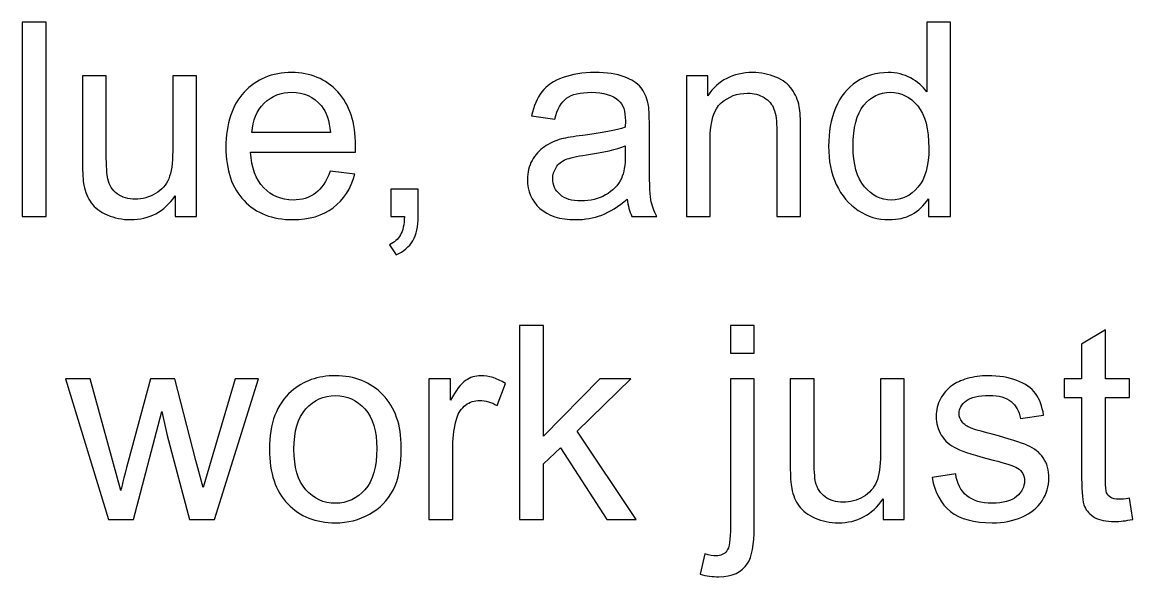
# Model space of a CAD drawing. Header units: centimetres. Extents: x -24.8 to 34.2, y -10 to 25.5.
# Drawn here: x 30.673 to 34.139, y 13.326 to 15.056 of the extents above; entities that cross this region are included whole.
import ezdxf

# ---------------------------------------------------------------- set-up
doc = ezdxf.new("R2010")
doc.units = ezdxf.units.CM
doc.header["$MEASUREMENT"] = 0
doc.layers.add('Layer 1', color=7, linetype='Continuous')

msp = doc.modelspace()

# ---------------------------------------------------------------- linework, layer by layer
at = {"layer": 'Layer 1', "color": 250}
for points, knots in [([(30.67258, 14.44979), (30.67258, 14.44979), (30.67258, 15.05586), (30.67258, 15.05586), (30.67258, 15.05586), (30.67258, 15.05586), (30.74694, 15.05586), (30.74694, 15.05586), (30.74694, 15.05586), (30.74694, 15.05586), (30.74694, 14.44979), (30.74694, 14.44979), (30.74694, 14.44979), (30.74694, 14.44979), (30.67258, 14.44979), (30.67258, 14.44979)], [0, 0, 0, 0, 0.25, 0.25, 0.25, 0.25, 0.5, 0.5, 0.5, 0.5, 0.75, 0.75, 0.75, 0.75, 1, 1, 1, 1]), ([(33.50111, 14.44979), (33.50111, 14.44979), (33.50111, 14.50525), (33.50111, 14.50525), (33.50111, 14.50525), (33.47331, 14.46164), (33.43239, 14.43991), (33.37834, 14.43991), (33.37834, 14.43991), (33.34335, 14.43991), (33.31118, 14.44951), (33.28182, 14.46884), (33.28182, 14.46884), (33.25247, 14.48803), (33.22976, 14.51498), (33.21353, 14.5497), (33.21353, 14.5497), (33.19744, 14.58427), (33.1894, 14.62392), (33.1894, 14.66893), (33.1894, 14.66893), (33.1894, 14.71268), (33.19674, 14.75247), (33.21127, 14.78817), (33.21127, 14.78817), (33.22595, 14.82387), (33.24782, 14.85125), (33.27703, 14.87016), (33.27703, 14.87016), (33.30624, 14.88921), (33.33897, 14.8988), (33.3751, 14.8988), (33.3751, 14.8988), (33.40149, 14.8988), (33.42505, 14.89316), (33.44565, 14.88201), (33.44565, 14.88201), (33.4664, 14.87086), (33.48319, 14.85633), (33.49617, 14.83841), (33.49617, 14.83841), (33.49617, 14.83841), (33.49617, 15.05586), (33.49617, 15.05586), (33.49617, 15.05586), (33.49617, 15.05586), (33.57011, 15.05586), (33.57011, 15.05586), (33.57011, 15.05586), (33.57011, 15.05586), (33.57011, 14.44979), (33.57011, 14.44979), (33.57011, 14.44979), (33.57011, 14.44979), (33.50111, 14.44979), (33.50111, 14.44979)], [0, 0, 0, 0, 0.0714286, 0.0714286, 0.0714286, 0.0714286, 0.1428571, 0.1428571, 0.1428571, 0.1428571, 0.2142857, 0.2142857, 0.2142857, 0.2142857, 0.2857143, 0.2857143, 0.2857143, 0.2857143, 0.3571429, 0.3571429, 0.3571429, 0.3571429, 0.4285714, 0.4285714, 0.4285714, 0.4285714, 0.5, 0.5, 0.5, 0.5, 0.5714286, 0.5714286, 0.5714286, 0.5714286, 0.6428571, 0.6428571, 0.6428571, 0.6428571, 0.7142857, 0.7142857, 0.7142857, 0.7142857, 0.7857143, 0.7857143, 0.7857143, 0.7857143, 0.8571429, 0.8571429, 0.8571429, 0.8571429, 0.9285714, 0.9285714, 0.9285714, 0.9285714, 1, 1, 1, 1]), ([(31.15009, 14.44979), (31.15009, 14.44979), (31.15009, 14.51428), (31.15009, 14.51428), (31.15009, 14.51428), (31.1158, 14.46461), (31.06938, 14.43991), (31.01068, 14.43991), (31.01068, 14.43991), (30.98485, 14.43991), (30.96058, 14.44485), (30.93815, 14.45473), (30.93815, 14.45473), (30.91571, 14.46461), (30.89906, 14.47717), (30.88819, 14.49212), (30.88819, 14.49212), (30.87719, 14.50722), (30.86957, 14.52557), (30.86519, 14.5473), (30.86519, 14.5473), (30.86223, 14.56197), (30.86068, 14.58511), (30.86068, 14.61686), (30.86068, 14.61686), (30.86068, 14.61686), (30.86068, 14.88878), (30.86068, 14.88878), (30.86068, 14.88878), (30.86068, 14.88878), (30.93504, 14.88878), (30.93504, 14.88878), (30.93504, 14.88878), (30.93504, 14.88878), (30.93504, 14.64537), (30.93504, 14.64537), (30.93504, 14.64537), (30.93504, 14.60642), (30.93659, 14.58032), (30.93956, 14.56677), (30.93956, 14.56677), (30.94435, 14.54716), (30.95423, 14.53192), (30.96933, 14.52063), (30.96933, 14.52063), (30.98457, 14.50948), (31.00334, 14.50398), (31.02563, 14.50398), (31.02563, 14.50398), (31.04793, 14.50398), (31.06881, 14.50962), (31.08843, 14.52105), (31.08843, 14.52105), (31.10804, 14.53248), (31.12187, 14.54814), (31.12991, 14.56776), (31.12991, 14.56776), (31.1381, 14.58751), (31.14219, 14.61616), (31.14219, 14.65355), (31.14219, 14.65355), (31.14219, 14.65355), (31.14219, 14.88878), (31.14219, 14.88878), (31.14219, 14.88878), (31.14219, 14.88878), (31.21656, 14.88878), (31.21656, 14.88878), (31.21656, 14.88878), (31.21656, 14.88878), (31.21656, 14.44979), (31.21656, 14.44979), (31.21656, 14.44979), (31.21656, 14.44979), (31.15009, 14.44979), (31.15009, 14.44979)], [0, 0, 0, 0, 0.0526316, 0.0526316, 0.0526316, 0.0526316, 0.1052632, 0.1052632, 0.1052632, 0.1052632, 0.1578947, 0.1578947, 0.1578947, 0.1578947, 0.2105263, 0.2105263, 0.2105263, 0.2105263, 0.2631579, 0.2631579, 0.2631579, 0.2631579, 0.3157895, 0.3157895, 0.3157895, 0.3157895, 0.3684211, 0.3684211, 0.3684211, 0.3684211, 0.4210526, 0.4210526, 0.4210526, 0.4210526, 0.4736842, 0.4736842, 0.4736842, 0.4736842, 0.5263158, 0.5263158, 0.5263158, 0.5263158, 0.5789474, 0.5789474, 0.5789474, 0.5789474, 0.6315789, 0.6315789, 0.6315789, 0.6315789, 0.6842105, 0.6842105, 0.6842105, 0.6842105, 0.7368421, 0.7368421, 0.7368421, 0.7368421, 0.7894737, 0.7894737, 0.7894737, 0.7894737, 0.8421053, 0.8421053, 0.8421053, 0.8421053, 0.8947368, 0.8947368, 0.8947368, 0.8947368, 0.9473684, 0.9473684, 0.9473684, 0.9473684, 1, 1, 1, 1]), ([(31.63367, 14.59118), (31.63367, 14.59118), (31.71058, 14.58173), (31.71058, 14.58173), (31.71058, 14.58173), (31.69844, 14.53671), (31.67601, 14.50186), (31.64327, 14.47702), (31.64327, 14.47702), (31.61039, 14.45233), (31.56848, 14.43991), (31.51754, 14.43991), (31.51754, 14.43991), (31.45333, 14.43991), (31.40239, 14.45967), (31.36486, 14.49918), (31.36486, 14.49918), (31.32718, 14.53869), (31.30841, 14.59415), (31.30841, 14.66555), (31.30841, 14.66555), (31.30841, 14.73949), (31.32746, 14.79678), (31.36542, 14.83756), (31.36542, 14.83756), (31.40352, 14.87834), (31.45277, 14.8988), (31.51345, 14.8988), (31.51345, 14.8988), (31.57215, 14.8988), (31.62013, 14.87876), (31.65724, 14.83883), (31.65724, 14.83883), (31.69449, 14.7989), (31.71312, 14.74259), (31.71312, 14.6702), (31.71312, 14.6702), (31.71312, 14.66569), (31.71298, 14.65906), (31.71269, 14.65031), (31.71269, 14.65031), (31.71269, 14.65031), (31.38532, 14.65031), (31.38532, 14.65031), (31.38532, 14.65031), (31.388, 14.60205), (31.40169, 14.56508), (31.42624, 14.53954), (31.42624, 14.53954), (31.45079, 14.51385), (31.48127, 14.50101), (31.51796, 14.50101), (31.51796, 14.50101), (31.5452, 14.50101), (31.56848, 14.50821), (31.58781, 14.5226), (31.58781, 14.5226), (31.60714, 14.53685), (31.62238, 14.55971), (31.63367, 14.59118)], [0, 0, 0, 0, 0.0666667, 0.0666667, 0.0666667, 0.0666667, 0.1333333, 0.1333333, 0.1333333, 0.1333333, 0.2, 0.2, 0.2, 0.2, 0.2666667, 0.2666667, 0.2666667, 0.2666667, 0.3333333, 0.3333333, 0.3333333, 0.3333333, 0.4, 0.4, 0.4, 0.4, 0.4666667, 0.4666667, 0.4666667, 0.4666667, 0.5333333, 0.5333333, 0.5333333, 0.5333333, 0.6, 0.6, 0.6, 0.6, 0.6666667, 0.6666667, 0.6666667, 0.6666667, 0.7333333, 0.7333333, 0.7333333, 0.7333333, 0.8, 0.8, 0.8, 0.8, 0.8666667, 0.8666667, 0.8666667, 0.8666667, 0.9333333, 0.9333333, 0.9333333, 0.9333333, 1, 1, 1, 1]), ([(32.56104, 14.50398), (32.53339, 14.48055), (32.50686, 14.46404), (32.48146, 14.45431), (32.48146, 14.45431), (32.45592, 14.44471), (32.42854, 14.43991), (32.39933, 14.43991), (32.39933, 14.43991), (32.35107, 14.43991), (32.3141, 14.45162), (32.28814, 14.47519), (32.28814, 14.47519), (32.26231, 14.49876), (32.24933, 14.52895), (32.24933, 14.5655), (32.24933, 14.5655), (32.24933, 14.58709), (32.25413, 14.6067), (32.26401, 14.62448), (32.26401, 14.62448), (32.27374, 14.64226), (32.28658, 14.65652), (32.30239, 14.66724), (32.30239, 14.66724), (32.31833, 14.67796), (32.33611, 14.68615), (32.35601, 14.69165), (32.35601, 14.69165), (32.37054, 14.69546), (32.39256, 14.69927), (32.42205, 14.7028), (32.42205, 14.7028), (32.48216, 14.71), (32.52647, 14.71846), (32.55483, 14.72848), (32.55483, 14.72848), (32.55512, 14.73864), (32.55526, 14.74513), (32.55526, 14.74781), (32.55526, 14.74781), (32.55526, 14.77815), (32.5482, 14.7996), (32.53409, 14.81188), (32.53409, 14.81188), (32.51518, 14.82881), (32.48682, 14.83714), (32.44942, 14.83714), (32.44942, 14.83714), (32.41443, 14.83714), (32.38861, 14.83107), (32.37181, 14.81879), (32.37181, 14.81879), (32.35516, 14.80652), (32.34289, 14.78479), (32.33484, 14.7536), (32.33484, 14.7536), (32.33484, 14.7536), (32.26217, 14.76362), (32.26217, 14.76362), (32.26217, 14.76362), (32.2688, 14.79466), (32.27967, 14.81992), (32.29477, 14.83897), (32.29477, 14.83897), (32.30987, 14.85816), (32.33188, 14.87298), (32.36053, 14.88328), (32.36053, 14.88328), (32.38917, 14.89358), (32.42233, 14.8988), (32.46015, 14.8988), (32.46015, 14.8988), (32.49768, 14.8988), (32.52802, 14.89429), (32.55145, 14.88554), (32.55145, 14.88554), (32.57487, 14.87665), (32.59209, 14.86564), (32.60323, 14.85224), (32.60323, 14.85224), (32.61424, 14.83883), (32.62186, 14.82204), (32.62638, 14.80158), (32.62638, 14.80158), (32.62878, 14.78888), (32.63005, 14.76602), (32.63005, 14.733), (32.63005, 14.733), (32.63005, 14.733), (32.63005, 14.6338), (32.63005, 14.6338), (32.63005, 14.6338), (32.63005, 14.56451), (32.6316, 14.52077), (32.63484, 14.50257), (32.63484, 14.50257), (32.63795, 14.48422), (32.6443, 14.46658), (32.65361, 14.44979), (32.65361, 14.44979), (32.65361, 14.44979), (32.57586, 14.44979), (32.57586, 14.44979), (32.57586, 14.44979), (32.56824, 14.46517), (32.56316, 14.48323), (32.56104, 14.50398)], [0, 0, 0, 0, 0.037037, 0.037037, 0.037037, 0.037037, 0.0740741, 0.0740741, 0.0740741, 0.0740741, 0.1111111, 0.1111111, 0.1111111, 0.1111111, 0.1481481, 0.1481481, 0.1481481, 0.1481481, 0.1851852, 0.1851852, 0.1851852, 0.1851852, 0.2222222, 0.2222222, 0.2222222, 0.2222222, 0.2592593, 0.2592593, 0.2592593, 0.2592593, 0.2962963, 0.2962963, 0.2962963, 0.2962963, 0.3333333, 0.3333333, 0.3333333, 0.3333333, 0.3703704, 0.3703704, 0.3703704, 0.3703704, 0.4074074, 0.4074074, 0.4074074, 0.4074074, 0.4444444, 0.4444444, 0.4444444, 0.4444444, 0.4814815, 0.4814815, 0.4814815, 0.4814815, 0.5185185, 0.5185185, 0.5185185, 0.5185185, 0.5555556, 0.5555556, 0.5555556, 0.5555556, 0.5925926, 0.5925926, 0.5925926, 0.5925926, 0.6296296, 0.6296296, 0.6296296, 0.6296296, 0.6666667, 0.6666667, 0.6666667, 0.6666667, 0.7037037, 0.7037037, 0.7037037, 0.7037037, 0.7407407, 0.7407407, 0.7407407, 0.7407407, 0.7777778, 0.7777778, 0.7777778, 0.7777778, 0.8148148, 0.8148148, 0.8148148, 0.8148148, 0.8518519, 0.8518519, 0.8518519, 0.8518519, 0.8888889, 0.8888889, 0.8888889, 0.8888889, 0.9259259, 0.9259259, 0.9259259, 0.9259259, 0.962963, 0.962963, 0.962963, 0.962963, 1, 1, 1, 1]), ([(32.74547, 14.44979), (32.74547, 14.44979), (32.74547, 14.88878), (32.74547, 14.88878), (32.74547, 14.88878), (32.74547, 14.88878), (32.81236, 14.88878), (32.81236, 14.88878), (32.81236, 14.88878), (32.81236, 14.88878), (32.81236, 14.82641), (32.81236, 14.82641), (32.81236, 14.82641), (32.84467, 14.87467), (32.89124, 14.8988), (32.95205, 14.8988), (32.95205, 14.8988), (32.97858, 14.8988), (33.00285, 14.894), (33.02501, 14.88455), (33.02501, 14.88455), (33.0473, 14.87495), (33.06381, 14.86254), (33.07482, 14.84701), (33.07482, 14.84701), (33.08597, 14.83163), (33.09359, 14.81329), (33.0981, 14.79212), (33.0981, 14.79212), (33.10078, 14.77829), (33.1022, 14.75416), (33.1022, 14.71973), (33.1022, 14.71973), (33.1022, 14.71973), (33.1022, 14.44979), (33.1022, 14.44979), (33.1022, 14.44979), (33.1022, 14.44979), (33.02769, 14.44979), (33.02769, 14.44979), (33.02769, 14.44979), (33.02769, 14.44979), (33.02769, 14.71691), (33.02769, 14.71691), (33.02769, 14.71691), (33.02769, 14.74711), (33.02487, 14.76983), (33.01908, 14.78493), (33.01908, 14.78493), (33.0133, 14.79988), (33.003, 14.81188), (32.98832, 14.82077), (32.98832, 14.82077), (32.9735, 14.8298), (32.95629, 14.83431), (32.93639, 14.83431), (32.93639, 14.83431), (32.90464, 14.83431), (32.87741, 14.82415), (32.85427, 14.80412), (32.85427, 14.80412), (32.83126, 14.78394), (32.81983, 14.74584), (32.81983, 14.68954), (32.81983, 14.68954), (32.81983, 14.68954), (32.81983, 14.44979), (32.81983, 14.44979), (32.81983, 14.44979), (32.81983, 14.44979), (32.74547, 14.44979), (32.74547, 14.44979)], [0, 0, 0, 0, 0.0555556, 0.0555556, 0.0555556, 0.0555556, 0.1111111, 0.1111111, 0.1111111, 0.1111111, 0.1666667, 0.1666667, 0.1666667, 0.1666667, 0.2222222, 0.2222222, 0.2222222, 0.2222222, 0.2777778, 0.2777778, 0.2777778, 0.2777778, 0.3333333, 0.3333333, 0.3333333, 0.3333333, 0.3888889, 0.3888889, 0.3888889, 0.3888889, 0.4444444, 0.4444444, 0.4444444, 0.4444444, 0.5, 0.5, 0.5, 0.5, 0.5555556, 0.5555556, 0.5555556, 0.5555556, 0.6111111, 0.6111111, 0.6111111, 0.6111111, 0.6666667, 0.6666667, 0.6666667, 0.6666667, 0.7222222, 0.7222222, 0.7222222, 0.7222222, 0.7777778, 0.7777778, 0.7777778, 0.7777778, 0.8333333, 0.8333333, 0.8333333, 0.8333333, 0.8888889, 0.8888889, 0.8888889, 0.8888889, 0.9444444, 0.9444444, 0.9444444, 0.9444444, 1, 1, 1, 1]), ([(31.38941, 14.71155), (31.38941, 14.71155), (31.63452, 14.71155), (31.63452, 14.71155), (31.63452, 14.71155), (31.63127, 14.74838), (31.62182, 14.77618), (31.60644, 14.79452), (31.60644, 14.79452), (31.58273, 14.82317), (31.55197, 14.83756), (31.51429, 14.83756), (31.51429, 14.83756), (31.48015, 14.83756), (31.45136, 14.82613), (31.42808, 14.80327), (31.42808, 14.80327), (31.40479, 14.78041), (31.39195, 14.74979), (31.38941, 14.71155)], [0, 0, 0, 0, 0.2, 0.2, 0.2, 0.2, 0.4, 0.4, 0.4, 0.4, 0.6, 0.6, 0.6, 0.6, 0.8, 0.8, 0.8, 0.8, 1, 1, 1, 1]), ([(33.26588, 14.66893), (33.26588, 14.61263), (33.27773, 14.57058), (33.30144, 14.54278), (33.30144, 14.54278), (33.32515, 14.51498), (33.35309, 14.50101), (33.3854, 14.50101), (33.3854, 14.50101), (33.41785, 14.50101), (33.44551, 14.51442), (33.46823, 14.54095), (33.46823, 14.54095), (33.49095, 14.56748), (33.50238, 14.60812), (33.50238, 14.66272), (33.50238, 14.66272), (33.50238, 14.72284), (33.49081, 14.76686), (33.46767, 14.79495), (33.46767, 14.79495), (33.44452, 14.82317), (33.41602, 14.83714), (33.38201, 14.83714), (33.38201, 14.83714), (33.34899, 14.83714), (33.32134, 14.82359), (33.29918, 14.79664), (33.29918, 14.79664), (33.27703, 14.76969), (33.26588, 14.72707), (33.26588, 14.66893)], [0, 0, 0, 0, 0.125, 0.125, 0.125, 0.125, 0.25, 0.25, 0.25, 0.25, 0.375, 0.375, 0.375, 0.375, 0.5, 0.5, 0.5, 0.5, 0.625, 0.625, 0.625, 0.625, 0.75, 0.75, 0.75, 0.75, 0.875, 0.875, 0.875, 0.875, 1, 1, 1, 1]), ([(32.55483, 14.6702), (32.52774, 14.65906), (32.48724, 14.64974), (32.43334, 14.64198), (32.43334, 14.64198), (32.40272, 14.63761), (32.38099, 14.63267), (32.36843, 14.62717), (32.36843, 14.62717), (32.35573, 14.62166), (32.34585, 14.61362), (32.33908, 14.60289), (32.33908, 14.60289), (32.33216, 14.59231), (32.32863, 14.5806), (32.32863, 14.56762), (32.32863, 14.56762), (32.32863, 14.54772), (32.33625, 14.53121), (32.35121, 14.51795), (32.35121, 14.51795), (32.36617, 14.50482), (32.38818, 14.49819), (32.41711, 14.49819), (32.41711, 14.49819), (32.44576, 14.49819), (32.4713, 14.5044), (32.49359, 14.51696), (32.49359, 14.51696), (32.51589, 14.52952), (32.5324, 14.54673), (32.54284, 14.56846), (32.54284, 14.56846), (32.55088, 14.58526), (32.55483, 14.61009), (32.55483, 14.64283), (32.55483, 14.64283), (32.55483, 14.64283), (32.55483, 14.6702), (32.55483, 14.6702)], [0, 0, 0, 0, 0.1, 0.1, 0.1, 0.1, 0.2, 0.2, 0.2, 0.2, 0.3, 0.3, 0.3, 0.3, 0.4, 0.4, 0.4, 0.4, 0.5, 0.5, 0.5, 0.5, 0.6, 0.6, 0.6, 0.6, 0.7, 0.7, 0.7, 0.7, 0.8, 0.8, 0.8, 0.8, 0.9, 0.9, 0.9, 0.9, 1, 1, 1, 1]), ([(31.82346, 14.44979), (31.82346, 14.44979), (31.82346, 14.5346), (31.82346, 14.5346), (31.82346, 14.5346), (31.82346, 14.5346), (31.90827, 14.5346), (31.90827, 14.5346), (31.90827, 14.5346), (31.90827, 14.5346), (31.90827, 14.44979), (31.90827, 14.44979), (31.90827, 14.44979), (31.90827, 14.4186), (31.90277, 14.39349), (31.89176, 14.3743), (31.89176, 14.3743), (31.88061, 14.35525), (31.86311, 14.34043), (31.83927, 14.32985), (31.83927, 14.32985), (31.83927, 14.32985), (31.81852, 14.36174), (31.81852, 14.36174), (31.81852, 14.36174), (31.83419, 14.36865), (31.84576, 14.37881), (31.85324, 14.39208), (31.85324, 14.39208), (31.86071, 14.40548), (31.86481, 14.42467), (31.86565, 14.44979), (31.86565, 14.44979), (31.86565, 14.44979), (31.82346, 14.44979), (31.82346, 14.44979)], [0, 0, 0, 0, 0.1111111, 0.1111111, 0.1111111, 0.1111111, 0.2222222, 0.2222222, 0.2222222, 0.2222222, 0.3333333, 0.3333333, 0.3333333, 0.3333333, 0.4444444, 0.4444444, 0.4444444, 0.4444444, 0.5555556, 0.5555556, 0.5555556, 0.5555556, 0.6666667, 0.6666667, 0.6666667, 0.6666667, 0.7777778, 0.7777778, 0.7777778, 0.7777778, 0.8888889, 0.8888889, 0.8888889, 0.8888889, 1, 1, 1, 1]), ([(32.22522, 13.50393), (32.22522, 13.50393), (32.22522, 14.11), (32.22522, 14.11), (32.22522, 14.11), (32.22522, 14.11), (32.29973, 14.11), (32.29973, 14.11), (32.29973, 14.11), (32.29973, 14.11), (32.29973, 13.76442), (32.29973, 13.76442), (32.29973, 13.76442), (32.29973, 13.76442), (32.47583, 13.94292), (32.47583, 13.94292), (32.47583, 13.94292), (32.47583, 13.94292), (32.57207, 13.94292), (32.57207, 13.94292), (32.57207, 13.94292), (32.57207, 13.94292), (32.40429, 13.78008), (32.40429, 13.78008), (32.40429, 13.78008), (32.40429, 13.78008), (32.58914, 13.50393), (32.58914, 13.50393), (32.58914, 13.50393), (32.58914, 13.50393), (32.49728, 13.50393), (32.49728, 13.50393), (32.49728, 13.50393), (32.49728, 13.50393), (32.35222, 13.72844), (32.35222, 13.72844), (32.35222, 13.72844), (32.35222, 13.72844), (32.29973, 13.67792), (32.29973, 13.67792), (32.29973, 13.67792), (32.29973, 13.67792), (32.29973, 13.50393), (32.29973, 13.50393), (32.29973, 13.50393), (32.29973, 13.50393), (32.22522, 13.50393), (32.22522, 13.50393)], [0, 0, 0, 0, 0.0833333, 0.0833333, 0.0833333, 0.0833333, 0.1666667, 0.1666667, 0.1666667, 0.1666667, 0.25, 0.25, 0.25, 0.25, 0.3333333, 0.3333333, 0.3333333, 0.3333333, 0.4166667, 0.4166667, 0.4166667, 0.4166667, 0.5, 0.5, 0.5, 0.5, 0.5833333, 0.5833333, 0.5833333, 0.5833333, 0.6666667, 0.6666667, 0.6666667, 0.6666667, 0.75, 0.75, 0.75, 0.75, 0.8333333, 0.8333333, 0.8333333, 0.8333333, 0.9166667, 0.9166667, 0.9166667, 0.9166667, 1, 1, 1, 1]), ([(32.88308, 14.02364), (32.88308, 14.02364), (32.88308, 14.11), (32.88308, 14.11), (32.88308, 14.11), (32.88308, 14.11), (32.95744, 14.11), (32.95744, 14.11), (32.95744, 14.11), (32.95744, 14.11), (32.95744, 14.02364), (32.95744, 14.02364), (32.95744, 14.02364), (32.95744, 14.02364), (32.88308, 14.02364), (32.88308, 14.02364)], [0, 0, 0, 0, 0.25, 0.25, 0.25, 0.25, 0.5, 0.5, 0.5, 0.5, 0.75, 0.75, 0.75, 0.75, 1, 1, 1, 1]), ([(34.12823, 13.57053), (34.12823, 13.57053), (34.13895, 13.50478), (34.13895, 13.50478), (34.13895, 13.50478), (34.11807, 13.5004), (34.0993, 13.49814), (34.08279, 13.49814), (34.08279, 13.49814), (34.0557, 13.49814), (34.03481, 13.50238), (34.01985, 13.51099), (34.01985, 13.51099), (34.00504, 13.51945), (33.9946, 13.53074), (33.98853, 13.54471), (33.98853, 13.54471), (33.98246, 13.55854), (33.97936, 13.58789), (33.97936, 13.63248), (33.97936, 13.63248), (33.97936, 13.63248), (33.97936, 13.88507), (33.97936, 13.88507), (33.97936, 13.88507), (33.97936, 13.88507), (33.92475, 13.88507), (33.92475, 13.88507), (33.92475, 13.88507), (33.92475, 13.88507), (33.92475, 13.94292), (33.92475, 13.94292), (33.92475, 13.94292), (33.92475, 13.94292), (33.97936, 13.94292), (33.97936, 13.94292), (33.97936, 13.94292), (33.97936, 13.94292), (33.97936, 14.05172), (33.97936, 14.05172), (33.97936, 14.05172), (33.97936, 14.05172), (34.05344, 14.09631), (34.05344, 14.09631), (34.05344, 14.09631), (34.05344, 14.09631), (34.05344, 13.94292), (34.05344, 13.94292), (34.05344, 13.94292), (34.05344, 13.94292), (34.12823, 13.94292), (34.12823, 13.94292), (34.12823, 13.94292), (34.12823, 13.94292), (34.12823, 13.88507), (34.12823, 13.88507), (34.12823, 13.88507), (34.12823, 13.88507), (34.05344, 13.88507), (34.05344, 13.88507), (34.05344, 13.88507), (34.05344, 13.88507), (34.05344, 13.62839), (34.05344, 13.62839), (34.05344, 13.62839), (34.05344, 13.60708), (34.05471, 13.59353), (34.05725, 13.58747), (34.05725, 13.58747), (34.05993, 13.5814), (34.06416, 13.5766), (34.07009, 13.57293), (34.07009, 13.57293), (34.07602, 13.56941), (34.08448, 13.56757), (34.09549, 13.56757), (34.09549, 13.56757), (34.10382, 13.56757), (34.11468, 13.56856), (34.12823, 13.57053)], [0, 0, 0, 0, 0.05, 0.05, 0.05, 0.05, 0.1, 0.1, 0.1, 0.1, 0.15, 0.15, 0.15, 0.15, 0.2, 0.2, 0.2, 0.2, 0.25, 0.25, 0.25, 0.25, 0.3, 0.3, 0.3, 0.3, 0.35, 0.35, 0.35, 0.35, 0.4, 0.4, 0.4, 0.4, 0.45, 0.45, 0.45, 0.45, 0.5, 0.5, 0.5, 0.5, 0.55, 0.55, 0.55, 0.55, 0.6, 0.6, 0.6, 0.6, 0.65, 0.65, 0.65, 0.65, 0.7, 0.7, 0.7, 0.7, 0.75, 0.75, 0.75, 0.75, 0.8, 0.8, 0.8, 0.8, 0.85, 0.85, 0.85, 0.85, 0.9, 0.9, 0.9, 0.9, 0.95, 0.95, 0.95, 0.95, 1, 1, 1, 1]), ([(30.94169, 13.50393), (30.94169, 13.50393), (30.80735, 13.94292), (30.80735, 13.94292), (30.80735, 13.94292), (30.80735, 13.94292), (30.88425, 13.94292), (30.88425, 13.94292), (30.88425, 13.94292), (30.88425, 13.94292), (30.9541, 13.68949), (30.9541, 13.68949), (30.9541, 13.68949), (30.9541, 13.68949), (30.98007, 13.59523), (30.98007, 13.59523), (30.98007, 13.59523), (30.9812, 13.60003), (30.98882, 13.63022), (31.00279, 13.68582), (31.00279, 13.68582), (31.00279, 13.68582), (31.07264, 13.94292), (31.07264, 13.94292), (31.07264, 13.94292), (31.07264, 13.94292), (31.14912, 13.94292), (31.14912, 13.94292), (31.14912, 13.94292), (31.14912, 13.94292), (31.21488, 13.68836), (31.21488, 13.68836), (31.21488, 13.68836), (31.21488, 13.68836), (31.23689, 13.6044), (31.23689, 13.6044), (31.23689, 13.6044), (31.23689, 13.6044), (31.26201, 13.68921), (31.26201, 13.68921), (31.26201, 13.68921), (31.26201, 13.68921), (31.33722, 13.94292), (31.33722, 13.94292), (31.33722, 13.94292), (31.33722, 13.94292), (31.40961, 13.94292), (31.40961, 13.94292), (31.40961, 13.94292), (31.40961, 13.94292), (31.27231, 13.50393), (31.27231, 13.50393), (31.27231, 13.50393), (31.27231, 13.50393), (31.19512, 13.50393), (31.19512, 13.50393), (31.19512, 13.50393), (31.19512, 13.50393), (31.12527, 13.76682), (31.12527, 13.76682), (31.12527, 13.76682), (31.12527, 13.76682), (31.1082, 13.84175), (31.1082, 13.84175), (31.1082, 13.84175), (31.1082, 13.84175), (31.01944, 13.50393), (31.01944, 13.50393), (31.01944, 13.50393), (31.01944, 13.50393), (30.94169, 13.50393), (30.94169, 13.50393)], [0, 0, 0, 0, 0.0555556, 0.0555556, 0.0555556, 0.0555556, 0.1111111, 0.1111111, 0.1111111, 0.1111111, 0.1666667, 0.1666667, 0.1666667, 0.1666667, 0.2222222, 0.2222222, 0.2222222, 0.2222222, 0.2777778, 0.2777778, 0.2777778, 0.2777778, 0.3333333, 0.3333333, 0.3333333, 0.3333333, 0.3888889, 0.3888889, 0.3888889, 0.3888889, 0.4444444, 0.4444444, 0.4444444, 0.4444444, 0.5, 0.5, 0.5, 0.5, 0.5555556, 0.5555556, 0.5555556, 0.5555556, 0.6111111, 0.6111111, 0.6111111, 0.6111111, 0.6666667, 0.6666667, 0.6666667, 0.6666667, 0.7222222, 0.7222222, 0.7222222, 0.7222222, 0.7777778, 0.7777778, 0.7777778, 0.7777778, 0.8333333, 0.8333333, 0.8333333, 0.8333333, 0.8888889, 0.8888889, 0.8888889, 0.8888889, 0.9444444, 0.9444444, 0.9444444, 0.9444444, 1, 1, 1, 1]), ([(31.44432, 13.7235), (31.44432, 13.80478), (31.4669, 13.86503), (31.51219, 13.90412), (31.51219, 13.90412), (31.54987, 13.93657), (31.59587, 13.95294), (31.6502, 13.95294), (31.6502, 13.95294), (31.7106, 13.95294), (31.75998, 13.93319), (31.79822, 13.89353), (31.79822, 13.89353), (31.83661, 13.85402), (31.85566, 13.79941), (31.85566, 13.72971), (31.85566, 13.72971), (31.85566, 13.67312), (31.84719, 13.62867), (31.83026, 13.59636), (31.83026, 13.59636), (31.81332, 13.5639), (31.78863, 13.53878), (31.75632, 13.52086), (31.75632, 13.52086), (31.72386, 13.50294), (31.68858, 13.49405), (31.6502, 13.49405), (31.6502, 13.49405), (31.58882, 13.49405), (31.53915, 13.51367), (31.50119, 13.55318), (31.50119, 13.55318), (31.46323, 13.59255), (31.44432, 13.64927), (31.44432, 13.7235)], [0, 0, 0, 0, 0.1111111, 0.1111111, 0.1111111, 0.1111111, 0.2222222, 0.2222222, 0.2222222, 0.2222222, 0.3333333, 0.3333333, 0.3333333, 0.3333333, 0.4444444, 0.4444444, 0.4444444, 0.4444444, 0.5555556, 0.5555556, 0.5555556, 0.5555556, 0.6666667, 0.6666667, 0.6666667, 0.6666667, 0.7777778, 0.7777778, 0.7777778, 0.7777778, 0.8888889, 0.8888889, 0.8888889, 0.8888889, 1, 1, 1, 1]), ([(31.94215, 13.50393), (31.94215, 13.50393), (31.94215, 13.94292), (31.94215, 13.94292), (31.94215, 13.94292), (31.94215, 13.94292), (32.00904, 13.94292), (32.00904, 13.94292), (32.00904, 13.94292), (32.00904, 13.94292), (32.00904, 13.87646), (32.00904, 13.87646), (32.00904, 13.87646), (32.02611, 13.9075), (32.04192, 13.92811), (32.05645, 13.93798), (32.05645, 13.93798), (32.07085, 13.94786), (32.08679, 13.95294), (32.10415, 13.95294), (32.10415, 13.95294), (32.12926, 13.95294), (32.15466, 13.9449), (32.18063, 13.92895), (32.18063, 13.92895), (32.18063, 13.92895), (32.15495, 13.85981), (32.15495, 13.85981), (32.15495, 13.85981), (32.13688, 13.87067), (32.11868, 13.87604), (32.10048, 13.87604), (32.10048, 13.87604), (32.08411, 13.87604), (32.06958, 13.8711), (32.05659, 13.86136), (32.05659, 13.86136), (32.04361, 13.85148), (32.03444, 13.83794), (32.02894, 13.82058), (32.02894, 13.82058), (32.02061, 13.79419), (32.01652, 13.76527), (32.01652, 13.7338), (32.01652, 13.7338), (32.01652, 13.7338), (32.01652, 13.50393), (32.01652, 13.50393), (32.01652, 13.50393), (32.01652, 13.50393), (31.94215, 13.50393), (31.94215, 13.50393)], [0, 0, 0, 0, 0.0769231, 0.0769231, 0.0769231, 0.0769231, 0.1538462, 0.1538462, 0.1538462, 0.1538462, 0.2307692, 0.2307692, 0.2307692, 0.2307692, 0.3076923, 0.3076923, 0.3076923, 0.3076923, 0.3846154, 0.3846154, 0.3846154, 0.3846154, 0.4615385, 0.4615385, 0.4615385, 0.4615385, 0.5384615, 0.5384615, 0.5384615, 0.5384615, 0.6153846, 0.6153846, 0.6153846, 0.6153846, 0.6923077, 0.6923077, 0.6923077, 0.6923077, 0.7692308, 0.7692308, 0.7692308, 0.7692308, 0.8461538, 0.8461538, 0.8461538, 0.8461538, 0.9230769, 0.9230769, 0.9230769, 0.9230769, 1, 1, 1, 1]), ([(32.78881, 13.33361), (32.78881, 13.33361), (32.80278, 13.39683), (32.80278, 13.39683), (32.80278, 13.39683), (32.81774, 13.39302), (32.82945, 13.39104), (32.83792, 13.39104), (32.83792, 13.39104), (32.85316, 13.39104), (32.86445, 13.39612), (32.87179, 13.40614), (32.87179, 13.40614), (32.87927, 13.41616), (32.88308, 13.44142), (32.88308, 13.48163), (32.88308, 13.48163), (32.88308, 13.48163), (32.88308, 13.94292), (32.88308, 13.94292), (32.88308, 13.94292), (32.88308, 13.94292), (32.95744, 13.94292), (32.95744, 13.94292), (32.95744, 13.94292), (32.95744, 13.94292), (32.95744, 13.47994), (32.95744, 13.47994), (32.95744, 13.47994), (32.95744, 13.4259), (32.95039, 13.38836), (32.93642, 13.36705), (32.93642, 13.36705), (32.91849, 13.33954), (32.88872, 13.32571), (32.84709, 13.32571), (32.84709, 13.32571), (32.82691, 13.32571), (32.80744, 13.32839), (32.78881, 13.33361)], [0, 0, 0, 0, 0.1, 0.1, 0.1, 0.1, 0.2, 0.2, 0.2, 0.2, 0.3, 0.3, 0.3, 0.3, 0.4, 0.4, 0.4, 0.4, 0.5, 0.5, 0.5, 0.5, 0.6, 0.6, 0.6, 0.6, 0.7, 0.7, 0.7, 0.7, 0.8, 0.8, 0.8, 0.8, 0.9, 0.9, 0.9, 0.9, 1, 1, 1, 1]), ([(33.35932, 13.50393), (33.35932, 13.50393), (33.35932, 13.56842), (33.35932, 13.56842), (33.35932, 13.56842), (33.32503, 13.51875), (33.27861, 13.49405), (33.21991, 13.49405), (33.21991, 13.49405), (33.19408, 13.49405), (33.16981, 13.49899), (33.14738, 13.50887), (33.14738, 13.50887), (33.12494, 13.51875), (33.10829, 13.53131), (33.09742, 13.54626), (33.09742, 13.54626), (33.08642, 13.56136), (33.0788, 13.57971), (33.07442, 13.60144), (33.07442, 13.60144), (33.07146, 13.61611), (33.06991, 13.63925), (33.06991, 13.671), (33.06991, 13.671), (33.06991, 13.671), (33.06991, 13.94292), (33.06991, 13.94292), (33.06991, 13.94292), (33.06991, 13.94292), (33.14427, 13.94292), (33.14427, 13.94292), (33.14427, 13.94292), (33.14427, 13.94292), (33.14427, 13.69951), (33.14427, 13.69951), (33.14427, 13.69951), (33.14427, 13.66056), (33.14582, 13.63446), (33.14879, 13.62091), (33.14879, 13.62091), (33.15358, 13.6013), (33.16346, 13.58606), (33.17856, 13.57477), (33.17856, 13.57477), (33.1938, 13.56362), (33.21257, 13.55812), (33.23486, 13.55812), (33.23486, 13.55812), (33.25716, 13.55812), (33.27804, 13.56376), (33.29766, 13.57519), (33.29766, 13.57519), (33.31727, 13.58662), (33.3311, 13.60228), (33.33914, 13.6219), (33.33914, 13.6219), (33.34733, 13.64165), (33.35142, 13.6703), (33.35142, 13.70769), (33.35142, 13.70769), (33.35142, 13.70769), (33.35142, 13.94292), (33.35142, 13.94292), (33.35142, 13.94292), (33.35142, 13.94292), (33.42579, 13.94292), (33.42579, 13.94292), (33.42579, 13.94292), (33.42579, 13.94292), (33.42579, 13.50393), (33.42579, 13.50393), (33.42579, 13.50393), (33.42579, 13.50393), (33.35932, 13.50393), (33.35932, 13.50393)], [0, 0, 0, 0, 0.0526316, 0.0526316, 0.0526316, 0.0526316, 0.1052632, 0.1052632, 0.1052632, 0.1052632, 0.1578947, 0.1578947, 0.1578947, 0.1578947, 0.2105263, 0.2105263, 0.2105263, 0.2105263, 0.2631579, 0.2631579, 0.2631579, 0.2631579, 0.3157895, 0.3157895, 0.3157895, 0.3157895, 0.3684211, 0.3684211, 0.3684211, 0.3684211, 0.4210526, 0.4210526, 0.4210526, 0.4210526, 0.4736842, 0.4736842, 0.4736842, 0.4736842, 0.5263158, 0.5263158, 0.5263158, 0.5263158, 0.5789474, 0.5789474, 0.5789474, 0.5789474, 0.6315789, 0.6315789, 0.6315789, 0.6315789, 0.6842105, 0.6842105, 0.6842105, 0.6842105, 0.7368421, 0.7368421, 0.7368421, 0.7368421, 0.7894737, 0.7894737, 0.7894737, 0.7894737, 0.8421053, 0.8421053, 0.8421053, 0.8421053, 0.8947368, 0.8947368, 0.8947368, 0.8947368, 0.9473684, 0.9473684, 0.9473684, 0.9473684, 1, 1, 1, 1]), ([(33.51271, 13.63502), (33.51271, 13.63502), (33.58622, 13.64659), (33.58622, 13.64659), (33.58622, 13.64659), (33.59032, 13.6171), (33.60189, 13.59452), (33.6208, 13.57872), (33.6208, 13.57872), (33.63956, 13.56306), (33.66595, 13.55515), (33.69996, 13.55515), (33.69996, 13.55515), (33.73411, 13.55515), (33.75951, 13.56221), (33.77602, 13.57604), (33.77602, 13.57604), (33.79253, 13.59001), (33.80085, 13.60638), (33.80085, 13.625), (33.80085, 13.625), (33.80085, 13.64194), (33.79351, 13.65506), (33.77884, 13.6648), (33.77884, 13.6648), (33.76868, 13.67143), (33.74328, 13.67975), (33.70278, 13.68991), (33.70278, 13.68991), (33.64831, 13.70374), (33.61035, 13.7156), (33.58933, 13.72575), (33.58933, 13.72575), (33.5683, 13.73577), (33.55222, 13.74974), (33.54135, 13.76752), (33.54135, 13.76752), (33.53049, 13.7853), (33.52498, 13.80492), (33.52498, 13.82637), (33.52498, 13.82637), (33.52498, 13.84598), (33.5295, 13.86404), (33.53853, 13.88069), (33.53853, 13.88069), (33.54742, 13.89749), (33.55969, 13.91131), (33.57508, 13.92232), (33.57508, 13.92232), (33.58665, 13.93079), (33.60245, 13.93813), (33.62235, 13.94405), (33.62235, 13.94405), (33.64239, 13.94998), (33.66383, 13.95294), (33.68669, 13.95294), (33.68669, 13.95294), (33.72112, 13.95294), (33.75132, 13.94786), (33.77743, 13.93798), (33.77743, 13.93798), (33.80353, 13.92811), (33.82272, 13.9147), (33.83514, 13.89777), (33.83514, 13.89777), (33.84756, 13.88069), (33.85603, 13.85812), (33.86068, 13.82975), (33.86068, 13.82975), (33.86068, 13.82975), (33.78801, 13.81973), (33.78801, 13.81973), (33.78801, 13.81973), (33.78462, 13.84231), (33.77503, 13.85995), (33.75922, 13.87265), (33.75922, 13.87265), (33.74342, 13.88535), (33.72098, 13.8917), (33.69206, 13.8917), (33.69206, 13.8917), (33.65791, 13.8917), (33.6335, 13.88606), (33.61896, 13.87477), (33.61896, 13.87477), (33.60429, 13.86348), (33.59695, 13.85021), (33.59695, 13.83512), (33.59695, 13.83512), (33.59695, 13.82538), (33.60005, 13.81677), (33.60612, 13.80901), (33.60612, 13.80901), (33.61219, 13.80097), (33.62164, 13.79448), (33.63462, 13.78911), (33.63462, 13.78911), (33.6421, 13.78643), (33.66398, 13.78008), (33.70038, 13.7702), (33.70038, 13.7702), (33.75302, 13.75609), (33.7897, 13.74466), (33.81045, 13.73563), (33.81045, 13.73563), (33.83133, 13.72674), (33.8477, 13.71362), (33.85955, 13.69655), (33.85955, 13.69655), (33.87141, 13.67947), (33.87733, 13.6583), (33.87733, 13.6329), (33.87733, 13.6329), (33.87733, 13.60807), (33.87, 13.58479), (33.8556, 13.56277), (33.8556, 13.56277), (33.84107, 13.5409), (33.82018, 13.52397), (33.79295, 13.51197), (33.79295, 13.51197), (33.76572, 13.49998), (33.73481, 13.49405), (33.70038, 13.49405), (33.70038, 13.49405), (33.64323, 13.49405), (33.59977, 13.50591), (33.56985, 13.52961), (33.56985, 13.52961), (33.53994, 13.55332), (33.52089, 13.58845), (33.51271, 13.63502)], [0, 0, 0, 0, 0.030303, 0.030303, 0.030303, 0.030303, 0.0606061, 0.0606061, 0.0606061, 0.0606061, 0.0909091, 0.0909091, 0.0909091, 0.0909091, 0.1212121, 0.1212121, 0.1212121, 0.1212121, 0.1515152, 0.1515152, 0.1515152, 0.1515152, 0.1818182, 0.1818182, 0.1818182, 0.1818182, 0.2121212, 0.2121212, 0.2121212, 0.2121212, 0.2424242, 0.2424242, 0.2424242, 0.2424242, 0.2727273, 0.2727273, 0.2727273, 0.2727273, 0.3030303, 0.3030303, 0.3030303, 0.3030303, 0.3333333, 0.3333333, 0.3333333, 0.3333333, 0.3636364, 0.3636364, 0.3636364, 0.3636364, 0.3939394, 0.3939394, 0.3939394, 0.3939394, 0.4242424, 0.4242424, 0.4242424, 0.4242424, 0.4545455, 0.4545455, 0.4545455, 0.4545455, 0.4848485, 0.4848485, 0.4848485, 0.4848485, 0.5151515, 0.5151515, 0.5151515, 0.5151515, 0.5454545, 0.5454545, 0.5454545, 0.5454545, 0.5757576, 0.5757576, 0.5757576, 0.5757576, 0.6060606, 0.6060606, 0.6060606, 0.6060606, 0.6363636, 0.6363636, 0.6363636, 0.6363636, 0.6666667, 0.6666667, 0.6666667, 0.6666667, 0.6969697, 0.6969697, 0.6969697, 0.6969697, 0.7272727, 0.7272727, 0.7272727, 0.7272727, 0.7575758, 0.7575758, 0.7575758, 0.7575758, 0.7878788, 0.7878788, 0.7878788, 0.7878788, 0.8181818, 0.8181818, 0.8181818, 0.8181818, 0.8484848, 0.8484848, 0.8484848, 0.8484848, 0.8787879, 0.8787879, 0.8787879, 0.8787879, 0.9090909, 0.9090909, 0.9090909, 0.9090909, 0.9393939, 0.9393939, 0.9393939, 0.9393939, 0.969697, 0.969697, 0.969697, 0.969697, 1, 1, 1, 1]), ([(31.5208, 13.7235), (31.5208, 13.66719), (31.53308, 13.62514), (31.55763, 13.5972), (31.55763, 13.5972), (31.58219, 13.56912), (31.61309, 13.55515), (31.6502, 13.55515), (31.6502, 13.55515), (31.68717, 13.55515), (31.71793, 13.56926), (31.74249, 13.59734), (31.74249, 13.59734), (31.7669, 13.62543), (31.77917, 13.66832), (31.77917, 13.7259), (31.77917, 13.7259), (31.77917, 13.78022), (31.7669, 13.82143), (31.7422, 13.84937), (31.7422, 13.84937), (31.71751, 13.87731), (31.68689, 13.89128), (31.6502, 13.89128), (31.6502, 13.89128), (31.61309, 13.89128), (31.58219, 13.87731), (31.55763, 13.84951), (31.55763, 13.84951), (31.53308, 13.82171), (31.5208, 13.77966), (31.5208, 13.7235)], [0, 0, 0, 0, 0.125, 0.125, 0.125, 0.125, 0.25, 0.25, 0.25, 0.25, 0.375, 0.375, 0.375, 0.375, 0.5, 0.5, 0.5, 0.5, 0.625, 0.625, 0.625, 0.625, 0.75, 0.75, 0.75, 0.75, 0.875, 0.875, 0.875, 0.875, 1, 1, 1, 1])]:
    msp.add_open_spline(points, degree=3, knots=knots, dxfattribs=at)

doc.saveas('drawing.dxf')
